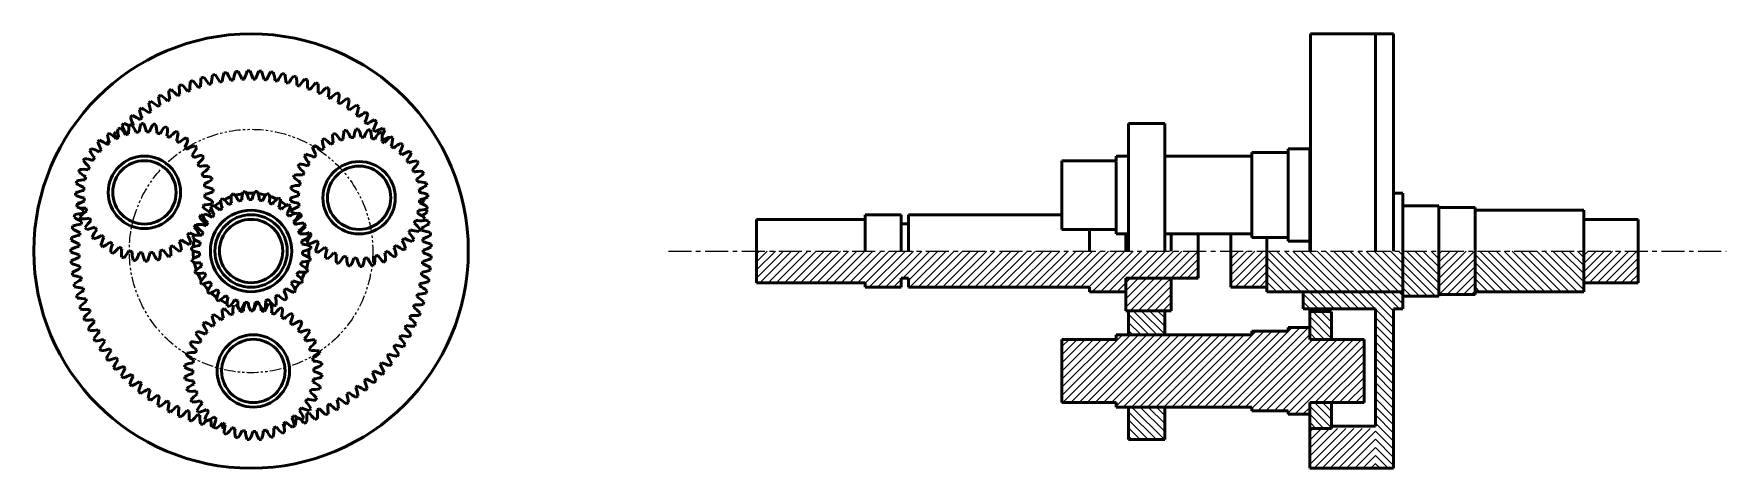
# Model space of a CAD drawing. Header units: millimetres. Extents: x 31 to 966, y 47 to 287.
import ezdxf

# ---------------------------------------------------------------- set-up
doc = ezdxf.new("R2010")
doc.units = ezdxf.units.MM
doc.linetypes.add('CENTERX2', pattern=[20.32, 12.7, -2.54, 2.54, -2.54])
doc.linetypes.add('PHANTOM', pattern=[12.7, 6.35, -1.27, 1.27, -1.27, 1.27, -1.27])
for name, color, linetype, lineweight in [('中心线层', 1, 'CENTERX2', 25), ('剖面线层', 2, 'Continuous', 25), ('双点划线层', 6, 'PHANTOM', 25), ('轮廓实线层', 7, 'Continuous', 50)]:
    doc.layers.add(name, color=color, linetype=linetype, lineweight=lineweight)

msp = doc.modelspace()

# ---------------------------------------------------------------- hatches: boundary and pattern name
at = {"layer": '剖面线层'}
h = msp.add_hatch(dxfattribs=at)
h.set_pattern_fill('ANSI31', color=256)
h.paths.add_polyline_path([(674.34, 166.89), (430.34, 166.89), (430.34, 149.39), (490.34, 149.39), (490.34, 146.89), (510.34, 146.89), (510.34, 151.89), (514.34, 151.89), (514.34, 146.89), (614.34, 146.89), (614.34, 144.39), (634.34, 144.39), (634.34, 151.89), (674.34, 151.89)])
h.paths.add_polyline_path([(712.32, 166.89), (692.32, 166.89), (692.32, 146.89), (712.32, 146.89)])
h.paths.add_polyline_path([(659.34, 151.89), (634.34, 151.89), (634.34, 144.39), (634.34, 133.89), (635.85, 133.89), (655.85, 133.89), (659.34, 133.89)])
h.paths.add_polyline_path([(765.97, 118.07), (735.97, 118.07), (735.97, 124.58), (723.97, 124.58), (723.97, 122.58), (703.97, 122.58), (703.97, 120.57), (635.85, 120.57), (628.97, 120.57), (628.97, 118.07), (598.97, 118.07), (598.97, 83.16), (628.97, 83.16), (628.97, 80.65), (703.97, 80.65), (703.97, 78.65), (723.97, 78.65), (723.97, 76.65), (735.97, 76.65), (735.97, 83.16), (765.97, 83.16)])
h.paths.add_polyline_path([(772.32, 68.9), (747.97, 68.9), (747.97, 68.88), (735.97, 68.88), (735.97, 46.89), (772.32, 46.89)])
h.paths.add_polyline_path([(827.32, 166.89), (807.32, 166.89), (807.32, 142.89), (827.32, 142.89), (827.32, 144.39)])
h.paths.add_polyline_path([(917.32, 166.89), (887.32, 166.89), (887.32, 149.39), (917.32, 149.39)])
h = msp.add_hatch(dxfattribs=at)
h.set_pattern_fill('ANSI31', color=256, angle=90)
h.paths.add_polyline_path([(655.85, 133.89), (635.85, 133.89), (635.85, 120.57), (655.85, 120.57)])
h.paths.add_polyline_path([(787.32, 166.89), (712.32, 166.89), (712.32, 144.39), (732.32, 144.39), (787.32, 144.39)])
h.paths.add_polyline_path([(787.32, 141.89), (787.32, 144.39), (732.32, 144.39), (732.32, 134.89), (735.97, 134.89), (772.32, 134.89), (772.32, 70.07), (772.32, 46.89), (782.32, 46.89), (782.32, 134.89), (787.32, 134.89)])
h.paths.add_polyline_path([(747.97, 133.35), (735.97, 133.51), (735.97, 118.07), (747.97, 118.07)], flags=17)
h.paths.add_polyline_path([(655.85, 80.65), (635.85, 80.65), (635.85, 62.67), (655.85, 62.67)])
h.paths.add_polyline_path([(747.97, 83.16), (735.97, 83.16), (735.97, 76.65), (735.97, 68.88), (747.97, 68.88)], flags=17)
h.paths.add_polyline_path([(807.32, 166.89), (787.32, 166.89), (787.32, 144.39), (787.32, 141.89), (807.32, 141.89), (807.32, 142.89)])
h.paths.add_polyline_path([(887.32, 166.89), (827.32, 166.89), (827.32, 144.39), (887.32, 144.39), (887.32, 149.39)])

# ---------------------------------------------------------------- linework, layer by layer
at = {"layer": '中心线层'}
msp.add_line((381.64, 166.89), (966.02, 166.89), dxfattribs=at)
at = {"layer": '双点划线层'}
msp.add_circle((151.12, 166.89), 67.25, dxfattribs=at)
at = {"layer": '轮廓实线层'}
for p, q in [((772.32, 286.89), (736.32, 286.89)), ((736.32, 286.89), (736.32, 166.89)), ((782.32, 286.89), (772.32, 286.89)), ((772.32, 286.89), (772.32, 166.89)), ((782.32, 166.89), (782.32, 286.89)), ((635.85, 166.89), (635.85, 237.31)), ((635.85, 237.31), (655.85, 237.31)), ((655.85, 237.31), (655.85, 166.89)), ((72.38, 227.73), (72.55, 227.68)), ((598.97, 186.89), (598.97, 216.81)), ((598.97, 216.81), (628.97, 216.81)), ((628.97, 216.81), (628.97, 219.31)), ((628.97, 219.31), (635.85, 219.31)), ((628.97, 216.3), (628.97, 178.8)), ((703.97, 219.31), (655.85, 219.31)), ((703.97, 174.3), (703.97, 221.31)), ((703.97, 221.31), (723.97, 221.31)), ((703.97, 174.3), (703.97, 219.31)), ((723.97, 221.31), (723.97, 223.31)), ((723.97, 223.31), (735.97, 223.31)), ((723.97, 172.3), (723.97, 221.31)), ((723.97, 221.31), (723.97, 174.3)), ((735.97, 223.31), (735.97, 172.3)), ((58.66, 196.35), (58.84, 196.21)), ((787.32, 198.89), (782.32, 198.89)), ((782.32, 198.89), (782.32, 166.89)), ((787.32, 141.89), (787.32, 198.89)), ((54.8, 191.88), (54.95, 191.77)), ((807.32, 191.89), (787.32, 191.89)), ((787.32, 191.89), (787.32, 141.89)), ((807.32, 142.89), (807.32, 191.89)), ((827.32, 190.89), (807.32, 190.89)), ((807.32, 190.89), (807.32, 142.89)), ((827.32, 144.39), (827.32, 190.89)), ((887.32, 189.39), (827.32, 189.39)), ((827.32, 189.39), (827.32, 144.39)), ((887.32, 149.39), (887.32, 189.39)), ((176.16, 181.69), (175.72, 181.72)), ((177.54, 184.94), (176.84, 185.93)), ((180.42, 179.74), (180.14, 180.36)), ((430.34, 184.39), (430.34, 149.39)), ((430.34, 184.39), (490.34, 184.39)), ((490.34, 166.89), (490.34, 186.89)), ((490.34, 186.89), (510.34, 186.89)), ((490.34, 184.39), (490.34, 166.89)), ((510.34, 186.89), (510.34, 166.89)), ((510.34, 166.89), (510.34, 181.89)), ((510.34, 181.89), (514.34, 181.89)), ((514.34, 166.89), (514.34, 186.89)), ((514.34, 186.89), (598.97, 186.89)), ((514.34, 181.89), (514.34, 166.89)), ((598.97, 186.89), (598.97, 178.8)), ((598.97, 178.8), (628.97, 178.8)), ((614.34, 178.8), (614.34, 166.89)), ((628.97, 178.8), (628.97, 176.3)), ((917.32, 184.39), (887.32, 184.39)), ((887.32, 184.39), (887.32, 166.89)), ((917.32, 166.89), (917.32, 184.39)), ((182.57, 172.79), (182.26, 174.24)), ((182.97, 169.98), (182.9, 170.62)), ((628.97, 176.3), (635.85, 176.3)), ((634.34, 176.3), (634.34, 166.89)), ((635.85, 176.3), (635.85, 166.89)), ((655.85, 166.89), (655.85, 176.3)), ((655.85, 176.3), (703.97, 176.3)), ((674.34, 176.3), (659.34, 176.14)), ((659.34, 176.14), (659.34, 166.89)), ((674.34, 151.89), (674.34, 176.3)), ((703.97, 176.3), (692.32, 176.3)), ((692.32, 176.3), (692.32, 146.89)), ((712.32, 174.3), (703.97, 174.3)), ((712.32, 174.3), (703.97, 174.3)), ((712.32, 144.39), (712.32, 174.3)), ((723.97, 174.3), (712.32, 174.3)), ((735.97, 172.3), (723.97, 172.3)), ((735.97, 172.3), (735.97, 166.89)), ((735.97, 166.89), (735.97, 172.3)), ((887.32, 166.89), (887.32, 149.39)), ((917.32, 149.39), (917.32, 166.89)), ((510.34, 146.89), (510.34, 151.89)), ((510.34, 151.89), (514.34, 151.89)), ((514.34, 151.89), (514.34, 146.89)), ((659.34, 151.89), (634.34, 151.89)), ((634.34, 151.89), (634.34, 144.39)), ((634.34, 144.39), (634.34, 151.89)), ((634.34, 151.89), (674.34, 151.89)), ((659.34, 133.89), (659.34, 151.89)), ((430.34, 149.39), (490.34, 149.39)), ((490.34, 149.39), (490.34, 146.89)), ((490.34, 146.89), (510.34, 146.89)), ((514.34, 146.89), (614.34, 146.89)), ((614.34, 146.89), (614.34, 144.39)), ((614.34, 144.39), (634.34, 144.39)), ((634.34, 144.39), (634.34, 133.89)), ((692.32, 146.89), (712.32, 146.89)), ((712.32, 146.89), (712.32, 144.39)), ((712.32, 144.39), (732.32, 144.39)), ((732.32, 134.89), (732.32, 144.39)), ((732.32, 144.39), (787.32, 144.39)), ((787.32, 134.89), (787.32, 141.89)), ((787.32, 141.89), (807.32, 141.89)), ((807.32, 141.89), (807.32, 142.89)), ((807.32, 142.89), (827.32, 142.89)), ((827.32, 142.89), (827.32, 144.39)), ((827.32, 144.39), (887.32, 144.39)), ((887.32, 144.39), (887.32, 149.39)), ((887.32, 149.39), (917.32, 149.39)), ((634.34, 133.89), (635.85, 133.89)), ((635.85, 133.89), (635.85, 120.57)), ((635.85, 133.89), (655.85, 133.89)), ((655.85, 120.57), (655.85, 133.89)), ((655.85, 133.89), (659.34, 133.89)), ((735.97, 134.89), (732.32, 134.89)), ((735.97, 133.51), (735.97, 134.89)), ((772.32, 134.89), (735.97, 134.89)), ((735.97, 118.07), (735.97, 133.51)), ((747.97, 133.35), (735.97, 133.51)), ((747.97, 118.07), (747.97, 133.35)), ((772.32, 70.07), (772.32, 134.89)), ((782.32, 46.89), (782.32, 134.89)), ((782.32, 134.89), (787.32, 134.89)), ((703.97, 120.57), (703.97, 122.58)), ((703.97, 122.58), (723.97, 122.58)), ((723.97, 122.58), (723.97, 124.58)), ((723.97, 124.58), (735.97, 124.58)), ((735.97, 124.58), (735.97, 118.07)), ((628.97, 118.07), (598.97, 118.07)), ((598.97, 118.07), (598.97, 83.16)), ((635.85, 120.57), (628.97, 120.57)), ((628.97, 120.57), (628.97, 118.07)), ((635.85, 120.57), (703.97, 120.57)), ((735.97, 118.07), (765.97, 118.07)), ((765.97, 118.07), (765.97, 83.16)), ((598.97, 83.16), (628.97, 83.16)), ((628.97, 83.16), (628.97, 80.65)), ((628.97, 80.65), (703.97, 80.65)), ((635.85, 80.65), (635.85, 62.67)), ((655.85, 62.67), (655.85, 80.65)), ((703.97, 80.65), (703.97, 78.65)), ((703.97, 78.65), (723.97, 78.65)), ((723.97, 78.65), (723.97, 76.65)), ((723.97, 76.65), (735.97, 76.65)), ((765.97, 83.16), (735.97, 83.16)), ((735.97, 83.16), (735.97, 76.65)), ((735.97, 76.65), (735.97, 46.89)), ((735.97, 76.65), (735.97, 68.88)), ((747.97, 68.88), (747.97, 83.16)), ((735.97, 68.88), (747.97, 68.88)), ((772.32, 70.07), (747.97, 70.07)), ((747.97, 70.07), (772.32, 70.07)), ((635.85, 62.67), (655.85, 62.67)), ((735.97, 46.89), (782.32, 46.89))]:
    msp.add_line(p, q, dxfattribs=at)
at = {"layer": '轮廓实线层', "flags": 128}
for points in [[(71.46, 226.52), (71.76, 226), (71.82, 225.9)], [(76.48, 232.7), (77.05, 232.5), (77.58, 232.32)], [(223.59, 228.32), (223.48, 228.45), (223.44, 228.49)], [(159.28, 197.83), (156.15, 198.5), (155.04, 198.65)], [(165.34, 195.56), (162.61, 196.76), (161.35, 197.21)], [(244.71, 200.66), (244.27, 200.25), (244.09, 200.09)], [(129.18, 190.19), (128.51, 189.54), (127.66, 188.66)], [(170.82, 192.11), (168.57, 193.71), (167.25, 194.53)], [(173.77, 189.49), (173.76, 189.5), (172.48, 190.72)], [(247.95, 189.77), (247.36, 189.87), (247.34, 189.87)], [(120.65, 181.64), (121.22, 181.44), (121.46, 181.36)], [(121.77, 179.65), (121.25, 178.39), (121.2, 178.26)], [(124.94, 185.3), (124.29, 184.35), (124.06, 183.98)], [(127.4, 186.66), (127.46, 186.67), (128.06, 186.75)], [(119.8, 173.48), (119.51, 171.93), (119.2, 169.21)], [(119.12, 167.04), (119.16, 165.25), (119.39, 162.73)], [(119.74, 160.6), (120.2, 158.64), (120.87, 156.43)], [(181.6, 157.17), (182.02, 158.58), (182.63, 161.36)], [(182.94, 163.51), (183.07, 165.19), (183.1, 167.82)], [(121.65, 154.41), (122.59, 152.39), (123.6, 150.56)], [(179.02, 151.23), (179.61, 152.34), (180.88, 155.13)], [(124.77, 148.74), (126.23, 146.78), (127.45, 145.35)], [(128.96, 143.8), (130.95, 142.04), (132.27, 141.03)], [(175.3, 145.94), (175.97, 146.73), (177.9, 149.38)], [(134.06, 139.82), (136.56, 138.39), (137.86, 137.77)], [(149.63, 137.52), (149.38, 137.96), (149.07, 138.47)], [(142.07, 67.8), (141.89, 68.38), (141.75, 68.84)]]:
    msp.add_lwpolyline(points, dxfattribs=at)
at = {"layer": '轮廓实线层'}
for centre, radius in [((151.12, 166.89), 120), ((151.12, 166.89), 120), ((92.2, 199.31), 20), ((92.2, 199.31), 20), ((92.2, 199.31), 17.5), ((92.2, 199.31), 17.5), ((210.81, 196.3), 20), ((210.81, 196.3), 20), ((210.81, 196.3), 17.5), ((210.81, 196.3), 17.5), ((151.12, 166.89), 22.5), ((151.12, 166.89), 22.5), ((151.12, 166.89), 20), ((151.12, 166.89), 20), ((151.12, 166.89), 17.5), ((151.12, 166.89), 17.5), ((152.37, 100.61), 20), ((152.37, 100.61), 20), ((152.37, 100.61), 17.5), ((152.37, 100.61), 17.5)]:
    msp.add_circle(centre, radius, dxfattribs=at)
for centre, radius, start, end in [((171.68, 256.4), 48.5, 172.77277, 178.46894), ((151.12, 166.89), 99.5, 105.19766, 106.07265), ((87.07, 232.72), 48.5, 32.80137, 38.49754), ((177.43, 254.88), 48.5, 169.06143, 174.7576), ((151.12, 166.89), 99.5, 101.48632, 102.36131), ((91.47, 236.73), 48.5, 29.09003, 34.7862), ((183.07, 253), 48.5, 165.35009, 171.04626), ((151.12, 166.89), 99.5, 97.77498, 98.64997), ((96.11, 240.45), 48.5, 25.37869, 31.07486), ((188.58, 250.75), 48.5, 161.63875, 167.33492), ((151.12, 166.89), 99.5, 94.06364, 94.93863), ((100.99, 243.85), 48.5, 21.66735, 27.36352), ((151.12, 166.89), 95, 92.24305, 93.04787), ((193.93, 248.15), 48.5, 157.92741, 163.62358), ((151.12, 166.89), 99.5, 90.3523, 91.22729), ((106.08, 246.94), 48.5, 17.95601, 23.65218), ((151.12, 166.89), 95, 88.53171, 89.33653), ((199.1, 245.2), 48.5, 154.21607, 159.91224), ((151.12, 166.89), 99.5, 86.64096, 87.51595), ((111.35, 249.68), 48.5, 14.24467, 19.94084), ((204.07, 241.93), 48.5, 150.50473, 156.2009), ((151.12, 166.89), 99.5, 82.92962, 83.80461), ((116.8, 252.08), 48.5, 10.53333, 16.2295), ((208.81, 238.35), 48.5, 146.79339, 152.48956), ((151.12, 166.89), 99.5, 79.21827, 80.09327), ((122.38, 254.13), 48.5, 6.82199, 12.51816), ((213.32, 234.46), 48.5, 143.08205, 148.77822), ((151.12, 166.89), 99.5, 75.50693, 76.38193), ((128.09, 255.8), 48.5, 3.11065, 8.80682), ((217.56, 230.3), 48.5, 139.37071, 145.06688), ((151.12, 166.89), 99.5, 71.79559, 72.67059), ((151.12, 166.89), 99.5, 120.04302, 120.91801), ((72.34, 214.12), 48.5, 47.64673, 53.3429), ((151.12, 166.89), 99.5, 116.33168, 117.20667), ((154.01, 258.69), 48.5, 183.90679, 189.60296), ((75.57, 219.12), 48.5, 43.93539, 49.63156), ((151.12, 166.89), 95, 114.51109, 115.31592), ((151.12, 166.89), 99.5, 112.62034, 113.49533), ((159.95, 258.31), 48.5, 180.19545, 185.89162), ((79.11, 223.9), 48.5, 40.22405, 45.92022), ((151.12, 166.89), 95, 110.79975, 111.60458), ((165.85, 257.55), 48.5, 176.48411, 182.18028), ((151.12, 166.89), 99.5, 108.909, 109.78399), ((82.95, 228.44), 48.5, 36.51271, 42.20888), ((151.12, 166.89), 95, 107.08841, 107.89324), ((151.12, 166.89), 95, 103.37707, 104.1819), ((151.12, 166.89), 95, 99.66573, 100.47055), ((151.12, 166.89), 95, 95.95439, 96.75921), ((151.12, 166.89), 95, 84.82037, 85.62519), ((151.12, 166.89), 95, 81.10903, 81.91385), ((151.12, 166.89), 95, 77.39769, 78.20251), ((151.12, 166.89), 95, 73.68635, 74.49117), ((133.89, 257.11), 48.5, 359.39931, 5.09548), ((151.12, 166.89), 95, 69.97501, 70.77983), ((221.53, 225.86), 48.5, 135.65937, 141.35554), ((151.12, 166.89), 99.5, 68.08425, 68.95925), ((139.77, 258.03), 48.5, 355.68797, 1.38414), ((151.12, 166.89), 95, 66.26367, 67.06849), ((225.2, 221.18), 48.5, 131.94803, 137.6442), ((151.12, 166.89), 99.5, 64.37291, 65.24791), ((145.69, 258.58), 48.5, 351.97663, 357.6728), ((228.55, 216.27), 48.5, 128.23669, 133.93285), ((151.12, 166.89), 99.5, 60.66157, 61.53657), ((151.64, 258.73), 48.5, 348.26529, 353.96146), ((151.12, 166.89), 99.5, 127.4657, 128.34069), ((136.23, 257.52), 48.5, 195.04081, 200.73698), ((66.9, 203.55), 48.5, 55.06941, 60.76558), ((151.12, 166.89), 99.5, 123.75436, 124.62935), ((142.13, 258.3), 48.5, 191.32947, 197.02564), ((151.12, 166.89), 95, 125.64511, 126.44994), ((69.45, 208.92), 48.5, 51.35807, 57.05424), ((151.12, 166.89), 95, 121.93377, 122.7386), ((148.06, 258.69), 48.5, 187.61813, 193.3143), ((151.12, 166.89), 95, 118.22243, 119.02726), ((151.12, 166.89), 95, 62.55233, 63.35715), ((151.12, 166.89), 95, 58.84099, 59.64581), ((231.59, 211.16), 48.5, 124.52535, 130.22151), ((151.12, 166.89), 99.5, 56.95023, 57.82523), ((157.58, 258.51), 48.5, 344.55395, 350.25011), ((151.12, 166.89), 95, 55.12965, 55.93447), ((234.28, 205.85), 48.5, 120.81401, 126.51017), ((163.5, 257.9), 48.5, 340.84261, 346.53877), ((151.12, 166.89), 99.5, 53.23889, 54.11389), ((236.63, 200.39), 48.5, 117.10267, 122.79883), ((151.12, 166.89), 99.5, 49.52755, 50.40255), ((91.96, 233.14), 14.4, 174.97048, 194.03244), ((92.2, 199.31), 38, 110.68813, 112.56646), ((69.19, 224.11), 14.4, 29.22216, 48.28412), ((151.12, 166.89), 99.5, 134.88838, 135.76337), ((124.65, 254.84), 48.5, 202.46349, 208.15966), ((62.87, 192.36), 48.5, 64.37619, 68.18826), ((97.84, 232.67), 14.4, 164.97048, 184.03244), ((92.2, 199.31), 38, 100.68813, 102.56646), ((151.12, 166.89), 99.5, 131.17704, 132.05203), ((130.39, 256.37), 48.5, 198.75215, 204.44832), ((73.85, 227.73), 14.4, 19.22216, 38.28412), ((64.71, 198.02), 48.5, 58.78075, 64.47692), ((151.12, 166.89), 95, 133.06779, 133.47575), ((103.54, 231.18), 14.4, 154.97048, 174.03244), ((151.12, 166.89), 95, 129.35645, 130.16128), ((92.2, 199.31), 38, 90.68813, 92.56646), ((79.06, 230.49), 14.4, 9.22216, 28.28412), ((108.9, 228.73), 14.4, 144.97048, 164.03244), ((92.2, 199.31), 38, 80.68813, 82.56646), ((84.67, 232.29), 14.4, 359.22216, 18.28412), ((113.76, 225.38), 14.4, 134.97048, 154.03244), ((92.2, 199.31), 38, 70.68813, 72.56646), ((90.51, 233.1), 14.4, 349.22216, 8.28412), ((222.15, 228.17), 14.4, 154.97048, 174.03244), ((210.81, 196.3), 38, 90.68813, 92.56646), ((151.12, 166.89), 95, 51.41831, 52.22313), ((197.67, 227.48), 14.4, 9.22216, 28.28412), ((227.52, 225.72), 14.4, 144.97048, 164.03244), ((169.36, 256.91), 48.5, 337.13127, 342.82743), ((151.12, 166.89), 95, 47.70697, 48.51179), ((238.62, 194.78), 48.5, 113.39133, 119.08749), ((210.81, 196.3), 38, 80.68813, 82.56646), ((203.28, 229.28), 14.4, 359.22216, 18.28412), ((175.15, 255.54), 48.5, 333.41993, 339.11609), ((151.12, 166.89), 95, 43.99563, 44.80045), ((151.12, 166.89), 99.5, 45.81621, 46.69121), ((240.24, 189.06), 48.5, 109.67999, 115.37615), ((151.12, 166.89), 99.5, 42.10487, 42.97987), ((92.2, 199.31), 38, 130.68813, 132.56646), ((80.4, 231.02), 14.4, 194.97048, 214.03244), ((62.09, 214.75), 14.4, 49.22216, 68.28412), ((151.12, 166.89), 99.5, 142.31106, 143.18605), ((92.2, 199.31), 33.5, 125.09652, 128.15808), ((92.2, 199.31), 38, 120.68813, 122.56646), ((86.09, 232.59), 14.4, 184.97048, 204.03244), ((65.23, 219.74), 14.4, 39.22216, 58.28412), ((151.12, 166.89), 99.5, 138.59972, 139.47471), ((119.01, 252.94), 48.5, 206.17483, 209.49685), ((92.2, 199.31), 33.5, 115.09652, 118.15808), ((151.12, 166.89), 95, 136.77913, 137.10591), ((92.2, 199.31), 33.5, 105.09652, 108.15808), ((92.2, 199.31), 33.5, 95.09652, 98.15808), ((92.2, 199.31), 33.5, 85.09652, 88.15808), ((92.2, 199.31), 33.5, 75.09652, 78.15808), ((92.2, 199.31), 33.5, 65.09652, 68.15808), ((117.96, 221.24), 14.4, 124.97048, 144.03244), ((92.2, 199.31), 38, 60.68813, 62.56646), ((96.41, 232.88), 14.4, 339.22216, 358.28412), ((92.2, 199.31), 33.5, 55.09652, 58.15808), ((121.37, 216.43), 14.4, 114.97048, 134.03244), ((102.17, 231.64), 14.4, 329.22216, 348.28412), ((92.2, 199.31), 38, 50.68813, 52.56646), ((123.9, 211.11), 14.4, 104.97048, 124.03244), ((92.2, 199.31), 38, 40.68813, 42.56646), ((210.81, 196.3), 38, 130.68813, 132.56646), ((180.71, 211.74), 14.4, 49.22216, 68.28412), ((210.81, 196.3), 38, 120.68813, 122.56646), ((204.7, 229.58), 14.4, 184.97048, 204.03244), ((183.84, 216.73), 14.4, 39.22216, 58.28412), ((210.81, 196.3), 33.5, 115.09652, 118.15808), ((210.57, 230.13), 14.4, 174.97048, 194.03244), ((210.81, 196.3), 38, 110.68813, 112.56646), ((187.8, 221.1), 14.4, 29.22216, 48.28412), ((210.81, 196.3), 33.5, 105.09652, 108.15808), ((216.45, 229.66), 14.4, 164.97048, 184.03244), ((210.81, 196.3), 38, 100.68813, 102.56646), ((192.46, 224.72), 14.4, 19.22216, 38.28412), ((210.81, 196.3), 33.5, 95.09652, 98.15808), ((210.81, 196.3), 33.5, 85.09652, 88.15808), ((210.81, 196.3), 33.5, 75.09652, 78.15808), ((232.37, 222.37), 14.4, 134.97048, 154.03244), ((210.81, 196.3), 38, 70.68813, 72.56646), ((209.13, 230.09), 14.4, 349.22216, 8.28412), ((210.81, 196.3), 33.5, 65.09652, 68.15808), ((180.84, 253.79), 48.5, 331.62525, 335.40475), ((241.49, 183.24), 48.5, 105.96865, 111.66481), ((236.57, 218.23), 14.4, 124.97048, 144.03244), ((210.81, 196.3), 38, 60.68813, 62.56646), ((215.02, 229.87), 14.4, 339.22216, 358.28412), ((210.81, 196.3), 33.5, 55.09652, 58.15808), ((242.36, 177.36), 48.5, 103.89231, 105.40536), ((239.99, 213.42), 14.4, 114.97048, 134.03244), ((220.78, 228.63), 14.4, 329.22216, 348.28412), ((210.81, 196.3), 38, 50.68813, 52.56646), ((92.2, 199.31), 38, 150.68813, 152.56646), ((70.27, 225.07), 14.4, 214.97048, 234.03244), ((58.63, 203.52), 14.4, 69.22216, 88.28412), ((92.2, 199.31), 38, 140.68813, 142.56646), ((75.08, 228.49), 14.4, 204.97048, 224.03244), ((59.87, 209.29), 14.4, 59.22216, 78.28412), ((92.2, 199.31), 33.5, 145.09652, 148.15808), ((92.2, 199.31), 33.5, 135.09652, 138.15808), ((92.2, 199.31), 33.5, 45.09652, 48.15808), ((107.63, 229.41), 14.4, 319.22216, 338.28412), ((92.2, 199.31), 33.5, 35.09652, 38.15808), ((125.47, 205.42), 14.4, 94.97048, 114.03244), ((112.63, 226.28), 14.4, 309.22216, 328.28412), ((92.2, 199.31), 33.5, 25.09652, 28.15808), ((92.2, 199.31), 38, 30.68813, 32.56646), ((210.81, 196.3), 38, 140.68813, 142.56646), ((193.69, 225.48), 14.4, 204.97048, 224.03244), ((178.48, 206.28), 14.4, 59.22216, 78.28412), ((210.81, 196.3), 33.5, 145.09652, 148.15808), ((199.01, 228.01), 14.4, 194.97048, 214.03244), ((210.81, 196.3), 33.5, 135.09652, 138.15808), ((210.81, 196.3), 33.5, 125.09652, 128.15808), ((210.81, 196.3), 33.5, 45.09652, 48.15808), ((242.51, 208.1), 14.4, 104.97048, 124.03244), ((226.24, 226.4), 14.4, 319.22216, 338.28412), ((210.81, 196.3), 33.5, 35.09652, 38.15808), ((244.08, 202.41), 14.4, 94.97048, 114.03244), ((210.81, 196.3), 38, 40.68813, 42.56646), ((231.24, 223.27), 14.4, 309.22216, 328.28412), ((210.81, 196.3), 38, 30.68813, 32.56646), ((59.21, 191.79), 14.4, 89.22216, 108.28412), ((92.2, 199.31), 38, 160.68813, 162.56646), ((66.13, 220.87), 14.4, 224.97048, 244.03244), ((58.41, 197.63), 14.4, 79.22216, 98.28412), ((92.2, 199.31), 33.5, 165.09652, 168.15808), ((92.2, 199.31), 33.5, 155.09652, 158.15808), ((126.02, 199.55), 14.4, 84.97048, 104.03244), ((117, 222.32), 14.4, 299.22216, 318.28412), ((92.2, 199.31), 33.5, 15.09652, 18.15808), ((125.55, 193.67), 14.4, 74.97048, 94.03244), ((120.62, 217.66), 14.4, 289.22216, 308.28412), ((92.2, 199.31), 38, 20.68813, 22.56646), ((92.2, 199.31), 38, 10.68813, 12.56646), ((210.81, 196.3), 38, 160.68813, 162.56646), ((184.74, 217.86), 14.4, 224.97048, 244.03244), ((177.02, 194.62), 14.4, 79.22216, 98.28412), ((210.81, 196.3), 38, 150.68813, 152.56646), ((188.88, 222.06), 14.4, 214.97048, 234.03244), ((177.24, 200.51), 14.4, 69.22216, 88.28412), ((210.81, 196.3), 33.5, 155.09652, 158.15808), ((210.81, 196.3), 33.5, 25.09652, 28.15808), ((244.64, 196.54), 14.4, 84.97048, 104.03244), ((235.61, 219.31), 14.4, 299.22216, 318.28412), ((210.81, 196.3), 33.5, 15.09652, 18.15808), ((210.81, 196.3), 38, 20.68813, 22.56646), ((61.02, 186.18), 14.4, 99.22216, 118.28412), ((92.2, 199.31), 38, 180.68813, 182.56646), ((60.33, 210.66), 14.4, 244.97048, 264.03244), ((92.2, 199.31), 38, 170.68813, 172.56646), ((62.78, 216.02), 14.4, 234.97048, 254.03244), ((92.2, 199.31), 33.5, 175.09652, 178.15808), ((92.2, 199.31), 33.5, 185.09652, 188.15808), ((92.2, 199.31), 33.5, 5.09652, 8.15808), ((124.07, 187.97), 14.4, 64.97048, 84.03244), ((92.2, 199.31), 33.5, 355.09652, 358.15808), ((121.61, 182.6), 14.4, 54.97048, 74.03244), ((123.37, 212.45), 14.4, 279.22216, 298.28412), ((92.2, 199.31), 38, 0.68813, 2.56646), ((151.12, 166.89), 32, 110.05445, 117.79281), ((152.5, 195.99), 12.4, 170.37706, 192.52678), ((151.12, 166.89), 33, 107.06461, 109.16975), ((132.8, 189.54), 12.4, 23.70758, 45.8573), ((151.12, 166.89), 32, 98.44154, 106.17991), ((158.33, 195.12), 12.4, 158.76416, 180.91387), ((151.12, 166.89), 33, 95.45171, 97.55684), ((137.73, 192.77), 12.4, 12.09468, 34.24439), ((151.12, 166.89), 32, 86.82864, 94.56701), ((163.87, 193.08), 12.4, 147.15125, 169.30097), ((151.12, 166.89), 33, 83.8388, 85.94394), ((143.21, 194.93), 12.4, 0.48177, 22.63149), ((168.88, 189.98), 12.4, 135.53835, 157.68807), ((151.12, 166.89), 33, 72.2259, 74.33104), ((149.02, 195.95), 12.4, 348.86887, 11.01859), ((179.63, 183.17), 14.4, 99.22216, 118.28412), ((210.81, 196.3), 38, 170.68813, 172.56646), ((181.39, 213.01), 14.4, 234.97048, 254.03244), ((177.83, 188.78), 14.4, 89.22216, 108.28412), ((210.81, 196.3), 33.5, 175.09652, 178.15808), ((210.81, 196.3), 33.5, 165.09652, 168.15808), ((244.16, 190.66), 14.4, 74.97048, 94.03244), ((239.23, 214.65), 14.4, 289.22216, 308.28412), ((210.81, 196.3), 33.5, 5.09652, 8.15808), ((242.68, 184.96), 14.4, 64.97048, 84.03244), ((241.98, 209.44), 14.4, 279.22216, 298.28412), ((151.12, 166.89), 99.5, 19.83683, 20.20042), ((210.81, 196.3), 38, 10.68813, 12.56646), ((210.81, 196.3), 38, 0.68813, 2.56646), ((151.12, 166.89), 99.5, 168.29044, 169.16543), ((63.43, 139.58), 48.5, 95.89415, 101.59032), ((151.12, 166.89), 99.5, 164.5791, 165.45409), ((63.78, 180.96), 14.4, 109.22216, 128.28412), ((92.2, 199.31), 38, 190.68813, 192.56646), ((58.84, 204.95), 14.4, 254.97048, 274.03244), ((61.85, 145.31), 48.5, 96.00213, 97.87898), ((84.56, 230.18), 48.5, 234.33018, 237.85038), ((67.4, 176.31), 14.4, 119.22216, 138.28412), ((151.12, 166.89), 95, 166.46986, 167.27468), ((92.2, 199.31), 33.5, 195.09652, 198.15808), ((151.12, 166.89), 33, 141.90332, 144.00846), ((92.2, 199.31), 33.5, 345.09652, 348.15808), ((118.26, 177.75), 14.4, 44.97048, 64.03244), ((125.18, 206.84), 14.4, 269.22216, 288.28412), ((123.14, 175.02), 12.4, 58.54629, 80.69601), ((92.2, 199.31), 38, 340.68813, 342.56646), ((151.12, 166.89), 33, 130.29042, 132.39555), ((140.92, 194.18), 12.4, 193.60287, 215.75258), ((92.2, 199.31), 38, 350.68813, 352.56646), ((125.35, 180.48), 12.4, 46.93339, 69.0831), ((151.12, 166.89), 32, 121.66735, 129.40572), ((151.12, 166.89), 28.5, 123.69863, 127.37444), ((151.12, 166.89), 33, 118.67751, 120.78265), ((146.62, 195.68), 12.4, 181.98996, 204.13968), ((128.61, 185.39), 12.4, 35.32048, 57.4702), ((151.12, 166.89), 28.5, 112.08572, 115.76154), ((151.12, 166.89), 28.5, 100.47282, 104.14863), ((151.12, 166.89), 28.5, 88.85992, 92.53573), ((151.12, 166.89), 28.5, 77.24701, 80.92283), ((151.12, 166.89), 28.5, 65.63411, 69.30992), ((173.16, 185.93), 12.4, 123.92545, 146.07516), ((151.12, 166.89), 33, 60.613, 62.71813), ((154.91, 195.78), 12.4, 337.25597, 359.40568), ((151.12, 166.89), 28.5, 54.02121, 57.69702), ((176.54, 181.11), 12.4, 112.31254, 134.46226), ((160.65, 194.42), 12.4, 325.64306, 347.79278), ((151.12, 166.89), 28.5, 42.4083, 46.08412), ((151.12, 166.89), 33, 49.00009, 51.10523), ((178.88, 175.7), 12.4, 100.69964, 122.84936), ((210.81, 196.3), 38, 180.68813, 182.56646), ((178.94, 207.65), 14.4, 244.97048, 264.03244), ((182.39, 177.95), 14.4, 109.22216, 128.28412), ((210.81, 196.3), 38, 190.68813, 192.56646), ((177.45, 201.94), 14.4, 254.97048, 262.6893), ((151.12, 166.89), 33, 37.38719, 39.49233), ((177.45, 201.94), 14.4, 267.58901, 274.03244), ((210.81, 196.3), 33.5, 185.09652, 188.15808), ((210.81, 196.3), 33.5, 195.09652, 198.15808), ((210.81, 196.3), 33.5, 345.09652, 348.15808), ((236.88, 174.74), 14.4, 44.97048, 64.03244), ((243.79, 203.83), 14.4, 269.22216, 288.28412), ((210.81, 196.3), 33.5, 355.09652, 358.15808), ((240.22, 179.59), 14.4, 54.97048, 74.03244), ((215.9, 231.99), 48.5, 306.85099, 309.42537), ((219.98, 227.66), 48.5, 301.59755, 305.71403), ((151.12, 166.89), 99.5, 16.12549, 16.83933), ((151.12, 166.89), 99.5, 12.41415, 13.28915), ((210.81, 196.3), 38, 350.68813, 352.56646), ((151.12, 166.89), 99.5, 172.00178, 172.87677), ((76.94, 221.05), 48.5, 239.57689, 245.27306), ((65.38, 133.96), 48.5, 99.60549, 105.30166), ((80.6, 225.74), 48.5, 235.86555, 241.56172), ((92.2, 199.31), 38, 200.68813, 202.56646), ((58.37, 199.07), 14.4, 264.97048, 284.03244), ((151.12, 166.89), 95, 170.1812, 170.98602), ((71.77, 172.35), 14.4, 129.22216, 148.28412), ((92.2, 199.31), 38, 210.68813, 212.56646), ((58.92, 193.2), 14.4, 274.97048, 294.03244), ((92.2, 199.31), 33.5, 205.09652, 208.15808), ((76.76, 169.21), 14.4, 139.22216, 158.28412), ((92.2, 199.31), 33.5, 215.09652, 218.15808), ((92.2, 199.31), 33.5, 325.09652, 328.15808), ((109.32, 170.14), 14.4, 24.97048, 44.03244), ((151.12, 166.89), 33, 153.51622, 155.62136), ((130.98, 187.95), 12.4, 216.82867, 238.97839), ((122.08, 169.22), 12.4, 70.15919, 92.30891), ((92.2, 199.31), 33.5, 335.09652, 338.15808), ((114.12, 173.55), 14.4, 34.97048, 54.03244), ((125.98, 201), 14.4, 259.22216, 264.82966), ((135.63, 191.57), 12.4, 205.21577, 227.36549), ((92.2, 199.31), 38, 331.39851, 332.56646), ((151.12, 166.89), 28.5, 146.92443, 150.60025), ((151.12, 166.89), 28.5, 135.31153, 138.98734), ((165.99, 191.94), 12.4, 314.03016, 336.17988), ((151.12, 166.89), 28.5, 30.7954, 34.47121), ((186.01, 173.3), 14.4, 119.22216, 138.28412), ((210.81, 196.3), 38, 200.68813, 202.56646), ((180.09, 169.93), 12.4, 89.08674, 111.23645), ((170.73, 188.43), 12.4, 302.41726, 324.56697), ((151.12, 166.89), 28.5, 19.1825, 22.85831), ((190.38, 169.34), 14.4, 129.22216, 148.28412), ((151.12, 166.89), 33, 25.77429, 27.87942), ((210.81, 196.3), 33.5, 205.09652, 208.15808), ((210.81, 196.3), 33.5, 325.09652, 328.15808), ((244.37, 192.09), 14.4, 249.22216, 268.28412), ((210.81, 196.3), 33.5, 335.09652, 338.15808), ((232.74, 170.54), 14.4, 34.97048, 54.03244), ((244.6, 197.99), 14.4, 259.22216, 278.28412), ((210.81, 196.3), 38, 330.68813, 332.56646), ((223.77, 223.08), 48.5, 296.30652, 302.00269), ((151.12, 166.89), 95, 6.88223, 7.68705), ((235.57, 130.79), 48.5, 72.56658, 78.26275), ((210.81, 196.3), 38, 340.68813, 342.56646), ((237.72, 136.33), 48.5, 76.27792, 79.26733), ((151.12, 166.89), 99.5, 8.70281, 9.57781), ((70.36, 123.16), 48.5, 107.02817, 112.72434), ((151.12, 166.89), 99.5, 175.71312, 176.58811), ((73.59, 216.14), 48.5, 243.28823, 248.9844), ((67.69, 128.48), 48.5, 103.31683, 109.013), ((151.12, 166.89), 95, 177.60388, 178.4087), ((151.12, 166.89), 95, 173.89254, 174.69736), ((92.2, 199.31), 38, 220.68813, 222.56646), ((60.49, 187.52), 14.4, 284.97048, 304.03244), ((82.22, 166.99), 14.4, 149.22216, 168.28412), ((92.2, 199.31), 38, 230.68813, 232.56646), ((92.2, 199.31), 33.5, 225.09652, 228.15808), ((63.02, 182.19), 14.4, 294.97048, 314.03244), ((92.2, 199.31), 33.5, 235.09652, 238.15808), ((87.99, 165.75), 14.4, 159.22216, 178.28412), ((66.44, 177.39), 14.4, 304.97048, 324.03244), ((92.2, 199.31), 33.5, 245.09652, 248.15808), ((92.2, 199.31), 33.5, 295.09652, 298.15808), ((92.43, 165.48), 14.4, 354.97048, 14.03244), ((119.16, 178.88), 14.4, 219.22216, 238.28412), ((92.2, 199.31), 33.5, 305.09652, 308.15808), ((98.31, 166.04), 14.4, 4.97048, 24.03244), ((122.3, 183.88), 14.4, 229.22216, 248.28412), ((92.2, 199.31), 33.5, 315.09652, 318.15808), ((103.99, 167.61), 14.4, 14.97048, 34.03244), ((92.2, 199.31), 38, 310.68813, 312.56646), ((124.52, 189.34), 14.4, 239.22216, 252.86807), ((151.12, 166.89), 33, 176.74203, 178.84717), ((123.51, 157.58), 12.4, 93.385, 115.53472), ((151.12, 166.89), 33, 165.12913, 167.23426), ((127.16, 183.46), 12.4, 228.44158, 250.59129), ((122.2, 163.33), 12.4, 81.7721, 103.92181), ((92.2, 199.31), 38, 321.63162, 322.56646), ((151.12, 166.89), 28.5, 170.15024, 173.82605), ((151.12, 166.89), 28.5, 158.53734, 162.21315), ((180.11, 164.03), 12.4, 77.47383, 99.62355), ((210.81, 196.3), 38, 210.68813, 211.7156), ((174.66, 184.04), 12.4, 290.80435, 312.95407), ((151.12, 166.89), 28.5, 7.56959, 11.24541), ((178.94, 158.26), 12.4, 65.86093, 88.01065), ((177.63, 178.95), 12.4, 279.19145, 301.34117), ((177.54, 190.19), 14.4, 286.0151, 294.03244), ((195.37, 166.2), 14.4, 139.22216, 158.28412), ((210.81, 196.3), 38, 220.68813, 222.56646), ((151.12, 166.89), 33, 14.16138, 16.26652), ((179.1, 184.51), 14.4, 284.97048, 304.03244), ((210.81, 196.3), 33.5, 215.09652, 218.15808), ((151.12, 166.89), 33, 2.54848, 4.65362), ((200.83, 163.98), 14.4, 149.22216, 168.28412), ((210.81, 196.3), 33.5, 225.09652, 228.15808), ((181.63, 179.18), 14.4, 294.97048, 314.03244), ((210.81, 196.3), 33.5, 235.09652, 238.15808), ((210.81, 196.3), 33.5, 305.09652, 308.15808), ((216.92, 163.03), 14.4, 4.97048, 24.03244), ((240.91, 180.87), 14.4, 229.22216, 248.28412), ((210.81, 196.3), 33.5, 315.09652, 318.15808), ((222.6, 164.6), 14.4, 14.97048, 34.03244), ((210.81, 196.3), 38, 310.68813, 312.56646), ((243.13, 186.33), 14.4, 239.22216, 258.28412), ((227.93, 167.13), 14.4, 24.97048, 44.03244), ((210.81, 196.3), 38, 320.68813, 322.56646), ((227.25, 218.26), 48.5, 292.59518, 298.29135), ((151.12, 166.89), 95, 3.17089, 3.97571), ((233.05, 125.4), 48.5, 68.85524, 74.55141), ((230.42, 213.22), 48.5, 288.88384, 294.58001), ((151.12, 166.89), 99.5, 4.99147, 5.86647), ((151.12, 166.89), 99.5, 1.28013, 2.15513), ((151.12, 166.89), 99.5, 179.42446, 180.29945), ((70.57, 211.02), 48.5, 246.99957, 252.69574), ((73.36, 118.02), 48.5, 110.73951, 116.43568), ((151.12, 166.89), 99.5, 183.1358, 184.0108), ((67.88, 205.71), 48.5, 250.71091, 256.40708), ((151.12, 166.89), 95, 181.31522, 182.12004), ((92.2, 199.31), 38, 240.68813, 242.56646), ((93.88, 165.53), 14.4, 169.22216, 188.28412), ((92.2, 199.31), 38, 250.68813, 252.56646), ((70.63, 173.25), 14.4, 314.97048, 334.03244), ((92.2, 199.31), 33.5, 255.09652, 258.15808), ((99.72, 166.33), 14.4, 179.22216, 198.28412), ((92.2, 199.31), 38, 260.68813, 262.56646), ((75.49, 169.9), 14.4, 324.97048, 344.03244), ((92.2, 199.31), 33.5, 265.09652, 268.15808), ((105.33, 168.14), 14.4, 189.22216, 208.28412), ((92.2, 199.31), 38, 270.68813, 272.56646), ((80.85, 167.44), 14.4, 334.97048, 354.03244), ((92.2, 199.31), 33.5, 275.09652, 278.15808), ((110.55, 170.89), 14.4, 199.22216, 218.28412), ((92.2, 199.31), 38, 280.68813, 282.56646), ((86.56, 165.96), 14.4, 344.97048, 4.03244), ((92.2, 199.31), 33.5, 285.09652, 288.15808), ((115.2, 174.51), 14.4, 209.22216, 228.28412), ((92.2, 199.31), 38, 290.68813, 292.56646), ((92.2, 199.31), 38, 300.68813, 302.56646), ((124.31, 178.3), 12.4, 240.05448, 262.2042), ((125.95, 152.21), 12.4, 104.9979, 127.14762), ((151.12, 166.89), 33, 188.35493, 190.46007), ((122.56, 172.67), 12.4, 251.66738, 273.8171), ((151.12, 166.89), 28.5, 181.76314, 185.43896), ((151.12, 166.89), 28.5, 193.37604, 197.05186), ((151.12, 166.89), 28.5, 344.34379, 348.0196), ((173.27, 147.98), 12.4, 42.63513, 64.78484), ((179.52, 173.37), 12.4, 267.57855, 289.72826), ((151.12, 166.89), 28.5, 355.95669, 359.63251), ((176.63, 152.83), 12.4, 54.24803, 76.39774), ((151.12, 166.89), 33, 350.93558, 353.04071), ((210.81, 196.3), 38, 230.68813, 232.56646), ((206.6, 162.74), 14.4, 159.22216, 178.28412), ((210.81, 196.3), 38, 240.68813, 242.56646), ((185.05, 174.38), 14.4, 304.97048, 324.03244), ((210.81, 196.3), 33.5, 245.09652, 248.15808), ((212.49, 162.52), 14.4, 169.22216, 188.28412), ((210.81, 196.3), 38, 250.68813, 252.56646), ((189.25, 170.24), 14.4, 314.97048, 334.03244), ((210.81, 196.3), 33.5, 255.09652, 258.15808), ((218.33, 163.32), 14.4, 179.22216, 198.28412), ((194.1, 166.89), 14.4, 324.97048, 344.03244), ((210.81, 196.3), 33.5, 265.09652, 268.15808), ((223.95, 165.13), 14.4, 189.22216, 208.28412), ((199.46, 164.43), 14.4, 334.97048, 354.03244), ((210.81, 196.3), 33.5, 275.09652, 278.15808), ((229.16, 167.88), 14.4, 199.22216, 218.28412), ((210.81, 196.3), 38, 280.68813, 282.56646), ((205.17, 162.95), 14.4, 344.97048, 4.03244), ((210.81, 196.3), 33.5, 285.09652, 288.15808), ((233.82, 171.5), 14.4, 209.22216, 228.28412), ((210.81, 196.3), 38, 290.68813, 292.56646), ((210.81, 196.3), 33.5, 295.09652, 298.15808), ((211.05, 162.47), 14.4, 354.97048, 14.03244), ((237.77, 175.87), 14.4, 219.22216, 238.28412), ((210.81, 196.3), 38, 300.68813, 302.56646), ((151.12, 166.89), 95, 355.74821, 356.55303), ((227, 115.16), 48.5, 61.43256, 67.12873), ((233.25, 207.99), 48.5, 285.1725, 290.86867), ((151.12, 166.89), 95, 359.45955, 0.26437), ((230.19, 120.18), 48.5, 65.1439, 70.84007), ((151.12, 166.89), 99.5, 357.56879, 358.44378), ((76.68, 113.09), 48.5, 114.45085, 120.14702), ((151.12, 166.89), 99.5, 186.84714, 187.72214), ((65.54, 200.24), 48.5, 254.42225, 260.11842), ((80.32, 108.39), 48.5, 118.16219, 123.85836), ((151.12, 166.89), 95, 185.02656, 185.83138), ((151.12, 166.89), 95, 188.7379, 189.54272), ((129.42, 147.45), 12.4, 116.61081, 138.76052), ((151.12, 166.89), 33, 199.96784, 202.07297), ((121.99, 166.81), 12.4, 263.28029, 285.43), ((133.78, 143.48), 12.4, 128.22371, 150.37342), ((151.12, 166.89), 33, 211.58074, 213.68587), ((122.6, 160.95), 12.4, 274.89319, 297.04291), ((151.12, 166.89), 28.5, 204.98895, 208.66476), ((151.12, 166.89), 28.5, 216.60185, 220.27767), ((151.12, 166.89), 28.5, 321.11798, 324.7938), ((179.77, 161.64), 12.4, 244.35274, 266.50246), ((151.12, 166.89), 28.5, 332.73088, 336.4067), ((169.01, 143.91), 12.4, 31.02222, 53.17194), ((180.24, 167.52), 12.4, 255.96564, 278.11536), ((151.12, 166.89), 33, 327.70977, 329.81491), ((151.12, 166.89), 33, 339.32267, 341.42781), ((210.81, 196.3), 38, 260.68813, 262.56646), ((210.81, 196.3), 38, 270.68813, 272.56646), ((237.87, 197.04), 48.5, 277.74982, 283.44599), ((151.12, 166.89), 95, 352.03687, 352.84169), ((223.5, 110.36), 48.5, 57.72122, 63.41739), ((235.74, 202.59), 48.5, 281.46116, 287.15733), ((151.12, 166.89), 99.5, 350.14611, 351.0211), ((151.12, 166.89), 99.5, 353.85745, 354.73244), ((151.12, 166.89), 99.5, 190.55848, 191.43348), ((63.56, 194.63), 48.5, 258.13359, 263.82976), ((84.26, 103.93), 48.5, 121.87353, 127.5697), ((151.12, 166.89), 99.5, 194.26982, 195.14482), ((61.95, 188.91), 48.5, 261.84493, 267.5411), ((151.12, 166.89), 95, 192.44924, 193.25406), ((151.12, 166.89), 95, 196.16058, 196.9654), ((138.85, 140.47), 12.4, 139.83661, 161.98633), ((151.12, 166.89), 33, 223.19364, 225.29878), ((124.38, 155.33), 12.4, 286.50609, 308.65581), ((144.42, 138.54), 12.4, 151.44952, 173.59923), ((151.12, 166.89), 28.5, 228.21475, 231.89057), ((127.26, 150.18), 12.4, 298.119, 320.26871), ((151.12, 166.89), 28.5, 239.82766, 243.50347), ((150.26, 137.78), 12.4, 163.06242, 185.21213), ((151.12, 166.89), 28.5, 297.89217, 301.56799), ((152.68, 137.81), 12.4, 356.18351, 18.33323), ((175.38, 150.77), 12.4, 221.12693, 243.27665), ((151.12, 166.89), 28.5, 309.50508, 313.18089), ((158.5, 138.71), 12.4, 7.79642, 29.94613), ((151.12, 166.89), 33, 304.48397, 306.5891), ((178.12, 155.98), 12.4, 232.73984, 254.88955), ((164.02, 140.78), 12.4, 19.40932, 41.55903), ((151.12, 166.89), 33, 316.09687, 318.202), ((151.12, 166.89), 95, 344.61419, 345.41901), ((215.59, 101.48), 48.5, 50.29854, 55.99471), ((239.64, 191.36), 48.5, 274.03848, 279.73465), ((151.12, 166.89), 95, 348.32553, 349.13035), ((219.69, 105.79), 48.5, 54.00988, 59.70605), ((151.12, 166.89), 99.5, 346.43477, 347.30976), ((88.47, 99.73), 48.5, 125.58487, 131.28104), ((151.12, 166.89), 99.5, 197.98116, 198.85616), ((60.71, 183.09), 48.5, 265.55627, 271.25244), ((92.95, 95.82), 48.5, 129.29622, 134.99238), ((151.12, 166.89), 95, 199.87192, 200.67674), ((152.37, 100.61), 38, 124.98177, 126.8601), ((143.79, 133.34), 14.4, 189.26411, 208.32607), ((123.95, 118.97), 14.4, 43.5158, 62.57775), ((151.12, 166.89), 33, 234.80655, 236.91168), ((152.37, 100.61), 38, 114.98177, 116.8601), ((149.6, 134.33), 14.4, 179.26411, 198.32607), ((127.57, 123.62), 14.4, 33.5158, 52.57775), ((151.12, 166.89), 33, 246.41945, 248.52458), ((131.11, 145.72), 12.4, 309.7319, 331.88162), ((152.37, 100.61), 33.5, 109.39016, 112.45171), ((155.49, 134.3), 14.4, 169.26411, 188.32607), ((151.12, 166.89), 28.5, 251.44056, 255.11638), ((131.94, 127.58), 14.4, 32.548, 42.57775), ((156.14, 138.2), 12.4, 174.67532, 196.82504), ((151.12, 166.89), 33, 258.03235, 260.13749), ((131.94, 127.58), 14.4, 23.5158, 28.97736), ((152.37, 100.61), 33.5, 99.39016, 102.45171), ((135.78, 142.13), 12.4, 321.3448, 343.49452), ((161.3, 133.24), 14.4, 159.26411, 178.32607), ((151.12, 166.89), 28.5, 263.05346, 266.72928), ((152.37, 100.61), 38, 94.98177, 96.8601), ((161.81, 139.8), 12.4, 186.28822, 208.43794), ((151.12, 166.89), 33, 269.64526, 271.75039), ((141.08, 139.55), 12.4, 332.95771, 355.10742), ((152.37, 100.61), 33.5, 89.39016, 90.24438), ((166.83, 131.2), 14.4, 149.26411, 168.32607), ((151.12, 166.89), 28.5, 274.66637, 278.34218), ((152.37, 100.61), 38, 85.5512, 86.8601), ((167.05, 142.51), 12.4, 197.90113, 220.05084), ((142.4, 132.94), 14.4, 3.5158, 12.56331), ((152.37, 100.61), 33.5, 79.39016, 82.45171), ((151.12, 166.89), 33, 281.25816, 283.36329), ((171.92, 128.22), 14.4, 139.26411, 158.32607), ((146.79, 138.09), 12.4, 344.57061, 6.72033), ((151.12, 166.89), 28.5, 286.27927, 289.95509), ((171.63, 146.21), 12.4, 209.51403, 231.66375), ((152.37, 100.61), 38, 74.98177, 76.8601), ((148.16, 134.18), 14.4, 353.5158, 12.57775), ((152.37, 100.61), 33.5, 69.39016, 72.45171), ((151.12, 166.89), 33, 292.87106, 294.9762), ((176.41, 124.41), 14.4, 129.26411, 148.32607), ((152.37, 100.61), 38, 64.98177, 66.8601), ((154.05, 134.4), 14.4, 343.5158, 2.57775), ((180.18, 119.87), 14.4, 119.26411, 138.32607), ((159.89, 133.6), 14.4, 333.5158, 352.57775), ((152.37, 100.61), 38, 54.98177, 56.8601), ((151.12, 166.89), 95, 337.1915, 337.99633), ((242.06, 179.72), 48.5, 266.6158, 272.31197), ((151.12, 166.89), 95, 340.90284, 341.70767), ((211.22, 97.45), 48.5, 46.5872, 52.28337), ((241.04, 185.58), 48.5, 270.32714, 276.02331), ((151.12, 166.89), 99.5, 339.01209, 339.88708), ((151.12, 166.89), 99.5, 342.72343, 343.59842), ((151.12, 166.89), 99.5, 201.6925, 202.5675), ((59.85, 177.2), 48.5, 269.26761, 274.96378), ((97.67, 92.2), 48.5, 133.00756, 138.70372), ((151.12, 166.89), 99.5, 205.40384, 206.27884), ((59.38, 171.28), 48.5, 272.97896, 278.67512), ((151.12, 166.89), 95, 203.58326, 204.38808), ((102.62, 88.9), 48.5, 136.7189, 142.41506), ((151.12, 166.89), 95, 207.2946, 208.09942), ((152.37, 100.61), 38, 144.98177, 146.8601), ((119.39, 108.14), 14.4, 63.5158, 82.57775), ((152.37, 100.61), 38, 134.98177, 136.8601), ((138.23, 131.35), 14.4, 199.26411, 218.32607), ((121.2, 113.75), 14.4, 53.5158, 72.57775), ((152.37, 100.61), 33.5, 139.39016, 142.45171), ((152.37, 100.61), 33.5, 129.39016, 132.45171), ((152.37, 100.61), 33.5, 119.39016, 122.45171), ((152.37, 100.61), 33.5, 59.39016, 62.45171), ((152.37, 100.61), 33.5, 49.39016, 52.45171), ((183.1, 114.75), 14.4, 109.26411, 128.32607), ((165.51, 131.79), 14.4, 323.5158, 342.57775), ((152.37, 100.61), 33.5, 39.39016, 42.45171), ((185.09, 109.2), 14.4, 99.26411, 118.32607), ((152.37, 100.61), 38, 44.98177, 46.8601), ((170.72, 129.03), 14.4, 313.5158, 332.57775), ((152.37, 100.61), 38, 34.98177, 36.8601), ((151.12, 166.89), 95, 333.48016, 334.28499), ((201.74, 90.26), 48.5, 39.16452, 44.86069), ((242.7, 173.8), 48.5, 262.90446, 268.60063), ((206.6, 93.7), 48.5, 42.87586, 48.57203), ((151.12, 166.89), 99.5, 335.30075, 336.17574), ((151.12, 166.89), 99.5, 209.11518, 209.99018), ((59.29, 165.33), 48.5, 276.6903, 282.38646), ((107.77, 85.92), 48.5, 140.43024, 146.1264), ((151.12, 166.89), 99.5, 212.82652, 213.70152), ((59.58, 159.39), 48.5, 280.40164, 286.0978), ((151.12, 166.89), 95, 211.00594, 211.81076), ((151.12, 166.89), 95, 214.71728, 215.5221), ((152.37, 100.61), 38, 154.98177, 156.8601), ((128.57, 124.66), 14.4, 219.26411, 238.32607), ((118.58, 102.3), 14.4, 73.5158, 92.57775), ((152.37, 100.61), 33.5, 159.39016, 162.45171), ((133.11, 128.43), 14.4, 209.26411, 228.32607), ((152.37, 100.61), 33.5, 149.39016, 152.45171), ((152.37, 100.61), 33.5, 29.39016, 32.45171), ((186.08, 103.38), 14.4, 89.26411, 108.32607), ((175.38, 125.41), 14.4, 303.5158, 322.57775), ((152.37, 100.61), 33.5, 19.39016, 22.45171), ((152.37, 100.61), 38, 24.98177, 26.8601), ((151.12, 166.89), 95, 326.05748, 326.86231), ((191.42, 84.37), 48.5, 31.74184, 37.43801), ((242.82, 161.91), 48.5, 255.48178, 261.17795), ((151.12, 166.89), 95, 329.76882, 330.57365), ((196.68, 87.15), 48.5, 35.45318, 41.14935), ((242.95, 167.86), 48.5, 259.19312, 264.88929), ((151.12, 166.89), 99.5, 327.87807, 328.75306), ((151.12, 166.89), 99.5, 331.58941, 332.4644), ((113.1, 83.29), 48.5, 144.14158, 149.83774), ((151.12, 166.89), 99.5, 216.53786, 217.41286), ((60.26, 153.48), 48.5, 284.11298, 289.80914), ((118.6, 81), 48.5, 147.85292, 153.54908), ((61.32, 147.62), 48.5, 287.82432, 293.52048), ((151.12, 166.89), 95, 218.42862, 219.23344), ((151.12, 166.89), 95, 222.13996, 222.94478), ((152.37, 100.61), 38, 174.98177, 176.8601), ((120.04, 90.64), 14.4, 93.5158, 112.57775), ((152.37, 100.61), 38, 164.98177, 166.8601), ((124.76, 120.16), 14.4, 229.26411, 248.32607), ((118.8, 96.41), 14.4, 83.5158, 102.57775), ((152.37, 100.61), 33.5, 169.39016, 172.45171), ((186.05, 97.49), 14.4, 79.26411, 98.32607), ((179.33, 121.04), 14.4, 293.5158, 312.57775), ((152.37, 100.61), 33.5, 9.39016, 12.45171), ((185, 91.69), 14.4, 69.26411, 88.32607), ((182.47, 116.05), 14.4, 283.5158, 302.57775), ((152.37, 100.61), 38, 14.98177, 16.8601), ((152.37, 100.61), 38, 4.98177, 6.8601), ((151.12, 166.89), 95, 318.6348, 319.43963), ((180.42, 79.85), 48.5, 24.31916, 30.01533), ((241.41, 150.11), 48.5, 248.0591, 253.75527), ((151.12, 166.89), 95, 322.34614, 323.15097), ((185.99, 81.93), 48.5, 28.0305, 33.72667), ((242.31, 155.99), 48.5, 251.77044, 257.46661), ((151.12, 166.89), 99.5, 320.45539, 321.33038), ((151.12, 166.89), 99.5, 324.16673, 325.04172), ((151.12, 166.89), 99.5, 220.2492, 221.1242), ((124.22, 79.08), 48.5, 151.56426, 157.26042), ((151.12, 166.89), 99.5, 223.96054, 224.83554), ((62.75, 141.85), 48.5, 291.53566, 297.23182), ((129.96, 77.52), 48.5, 155.2756, 160.97176), ((151.12, 166.89), 95, 225.8513, 226.65612), ((64.56, 136.19), 48.5, 295.247, 300.94316), ((135.79, 76.34), 48.5, 158.98694, 164.6831), ((151.12, 166.89), 95, 229.56264, 230.36746), ((121.78, 115.07), 14.4, 239.26411, 258.32607), ((122.27, 85.18), 14.4, 103.5158, 122.57775), ((152.37, 100.61), 38, 184.98177, 186.8601), ((119.74, 109.54), 14.4, 249.26411, 268.32607), ((152.37, 100.61), 33.5, 179.39016, 182.45171), ((152.37, 100.61), 33.5, 189.39016, 192.45171), ((152.37, 100.61), 33.5, 349.39016, 352.45171), ((179.98, 81.06), 14.4, 49.26411, 68.32607), ((184.69, 110.59), 14.4, 273.5158, 292.57775), ((152.37, 100.61), 33.5, 359.39016, 2.45171), ((182.95, 86.16), 14.4, 59.26411, 78.32607), ((152.37, 100.61), 38, 354.98177, 356.8601), ((151.12, 166.89), 95, 311.21212, 312.01695), ((168.93, 76.79), 48.5, 16.89648, 22.59265), ((238.49, 138.58), 48.5, 240.63642, 246.33259), ((151.12, 166.89), 95, 314.92346, 315.72829), ((174.72, 78.14), 48.5, 20.60782, 26.30399), ((151.12, 166.89), 99.5, 313.03271, 313.9077), ((240.14, 144.3), 48.5, 244.34776, 250.04393), ((151.12, 166.89), 99.5, 316.74405, 317.61904), ((151.12, 166.89), 99.5, 227.67188, 228.54688), ((151.12, 166.89), 99.5, 231.38322, 232.25822), ((66.73, 130.65), 48.5, 298.95834, 304.6545), ((141.69, 75.54), 48.5, 162.69828, 168.39444), ((151.12, 166.89), 99.5, 235.09456, 235.96956), ((151.12, 166.89), 95, 233.27398, 234.0788), ((69.25, 125.26), 48.5, 302.66968, 308.36584), ((151.12, 166.89), 95, 236.98532, 237.79014), ((147.62, 75.12), 48.5, 166.40962, 172.10579), ((125.4, 80.19), 14.4, 113.5158, 132.57775), ((152.37, 100.61), 38, 194.98177, 196.8601), ((118.68, 103.74), 14.4, 259.26411, 278.32607), ((129.36, 75.81), 14.4, 123.5158, 142.57775), ((152.37, 100.61), 38, 204.98177, 206.8601), ((118.65, 97.84), 14.4, 269.26411, 288.32607), ((152.37, 100.61), 33.5, 199.39016, 202.45171), ((152.37, 100.61), 33.5, 209.39016, 212.45171), ((152.37, 100.61), 33.5, 329.39016, 332.45171), ((186.16, 98.93), 14.4, 253.5158, 272.57775), ((152.37, 100.61), 33.5, 339.39016, 342.45171), ((176.16, 76.57), 14.4, 39.26411, 58.32607), ((185.93, 104.82), 14.4, 263.5158, 282.57775), ((152.37, 100.61), 38, 334.98177, 336.8601), ((152.37, 100.61), 38, 344.98177, 346.8601), ((151.12, 166.89), 95, 300.0781, 300.88293), ((151.19, 75.05), 48.5, 5.76246, 11.45863), ((231.37, 122.24), 48.5, 229.5024, 235.19857), ((151.12, 166.89), 95, 303.78944, 304.59427), ((157.14, 75.25), 48.5, 9.4738, 15.16997), ((234.1, 127.53), 48.5, 233.21374, 238.90991), ((151.12, 166.89), 95, 307.50078, 308.30561), ((163.06, 75.83), 48.5, 13.18514, 18.88131), ((151.12, 166.89), 99.5, 305.61003, 306.48502), ((236.47, 132.99), 48.5, 236.92508, 242.62125), ((151.12, 166.89), 99.5, 309.32137, 310.19636), ((151.12, 166.89), 99.5, 238.8059, 239.6809), ((72.12, 120.05), 48.5, 306.38102, 312.07718), ((151.12, 166.89), 95, 240.69666, 241.50148), ((153.57, 75.08), 48.5, 170.12096, 175.81713), ((151.12, 166.89), 99.5, 242.51724, 243.39224), ((75.32, 115.03), 48.5, 310.09236, 315.78852), ((151.12, 166.89), 95, 244.408, 245.21282), ((159.51, 75.44), 48.5, 173.8323, 179.52847), ((151.12, 166.89), 99.5, 246.22858, 247.10358), ((78.83, 110.24), 48.5, 313.8037, 319.49987), ((151.12, 166.89), 95, 248.11934, 248.92416), ((165.41, 76.17), 48.5, 177.54364, 183.23981), ((82.65, 105.68), 48.5, 317.51504, 323.21121), ((134.02, 72.2), 14.4, 133.5158, 152.57775), ((152.37, 100.61), 38, 214.98177, 216.8601), ((151.12, 166.89), 95, 251.83068, 252.6355), ((119.65, 92.03), 14.4, 279.26411, 298.32607), ((171.25, 77.29), 48.5, 181.25498, 186.95115), ((139.23, 69.44), 14.4, 143.5158, 162.57775), ((121.63, 86.48), 14.4, 289.26411, 308.32607), ((152.37, 100.61), 33.5, 219.39016, 222.45171), ((152.37, 100.61), 33.5, 229.39016, 232.45171), ((152.37, 100.61), 33.5, 309.39016, 312.45171), ((183.54, 87.47), 14.4, 233.5158, 252.57775), ((127.66, 78.1), 48.5, 350.9171, 356.61327), ((152.37, 100.61), 33.5, 319.39016, 322.45171), ((166.5, 69.88), 14.4, 19.26411, 38.32607), ((185.35, 93.09), 14.4, 243.5158, 262.57775), ((171.62, 72.8), 14.4, 29.26411, 48.32607), ((133.46, 76.76), 48.5, 354.62844, 0.32461), ((151.12, 166.89), 95, 288.94408, 289.74891), ((221.24, 107.59), 48.5, 218.36838, 224.06455), ((152.37, 100.61), 38, 324.98177, 326.8601), ((151.12, 166.89), 95, 292.65542, 293.46025), ((139.33, 75.81), 48.5, 358.33978, 4.03595), ((224.93, 112.25), 48.5, 222.07972, 227.77589), ((151.12, 166.89), 99.5, 294.47601, 295.351), ((151.12, 166.89), 95, 296.36676, 297.17159), ((145.25, 75.24), 48.5, 2.05112, 7.74729), ((228.32, 117.14), 48.5, 225.79106, 231.48723), ((151.12, 166.89), 99.5, 298.18735, 299.06234), ((151.12, 166.89), 99.5, 301.89869, 302.77368), ((151.12, 166.89), 99.5, 249.93992, 250.81492), ((151.12, 166.89), 99.5, 253.65126, 254.52626), ((86.76, 101.37), 48.5, 321.22638, 324.33759), ((152.37, 100.61), 38, 224.98177, 226.8601), ((177.01, 78.78), 48.5, 185.69904, 190.66249), ((151.12, 166.89), 99.5, 257.3626, 258.08237), ((144.84, 67.63), 14.4, 153.5158, 172.57775), ((152.37, 100.61), 38, 234.98177, 236.8601), ((124.55, 81.36), 14.4, 299.26411, 318.32607), ((182.66, 80.64), 48.5, 190.88589, 194.37383), ((152.37, 100.61), 33.5, 239.39016, 242.45171), ((151.12, 166.89), 99.5, 261.07395, 261.48311), ((150.68, 66.83), 14.4, 163.5158, 182.57775), ((152.37, 100.61), 38, 244.98177, 246.8601), ((128.32, 76.82), 14.4, 309.26411, 328.32607), ((152.37, 100.61), 33.5, 249.39016, 252.45171), ((156.58, 67.05), 14.4, 173.5158, 192.57775), ((132.82, 73.01), 14.4, 319.26411, 338.32607), ((152.37, 100.61), 33.5, 259.39016, 262.45171), ((162.34, 68.29), 14.4, 183.5158, 202.57775), ((137.91, 70.03), 14.4, 329.26411, 348.32607), ((152.37, 100.61), 33.5, 269.39016, 272.45171), ((167.8, 70.51), 14.4, 193.5158, 212.57775), ((143.44, 67.98), 14.4, 339.26411, 358.32607), ((152.37, 100.61), 33.5, 279.39016, 282.45171), ((172.8, 73.65), 14.4, 203.5158, 222.57775), ((149.24, 66.93), 14.4, 349.26411, 8.32607), ((152.37, 100.61), 33.5, 289.39016, 292.45171), ((177.17, 77.61), 14.4, 213.5158, 232.57775), ((152.37, 100.61), 38, 294.98177, 296.8601), ((152.37, 100.61), 33.5, 299.39016, 302.45171), ((155.14, 66.9), 14.4, 359.26411, 18.32607), ((121.96, 79.8), 48.5, 347.57271, 350.77937), ((180.79, 82.26), 14.4, 223.5158, 242.57775), ((160.95, 67.89), 14.4, 9.26411, 28.32607), ((152.37, 100.61), 38, 304.98177, 306.8601), ((151.12, 166.89), 99.5, 283.97305, 284.21698), ((217.26, 103.17), 48.5, 217.01066, 220.35321), ((152.37, 100.61), 38, 314.98177, 316.8601), ((151.12, 166.89), 99.5, 287.05333, 287.92832), ((151.12, 166.89), 99.5, 290.76467, 291.63966), ((152.37, 100.61), 38, 254.98177, 256.8601), ((152.37, 100.61), 38, 264.98177, 266.8601), ((152.37, 100.61), 38, 274.98177, 276.8601), ((152.37, 100.61), 38, 284.98177, 286.8601)]:
    msp.add_arc(centre, radius, start, end, dxfattribs=at)

doc.saveas('drawing.dxf')
